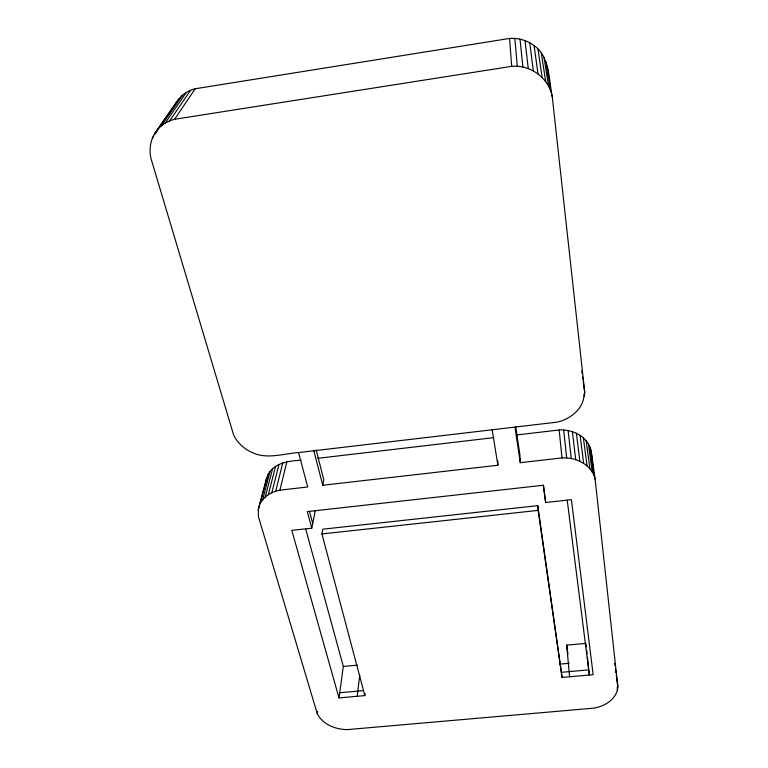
<?xml version="1.0" encoding="UTF-8"?>
<svg xmlns="http://www.w3.org/2000/svg" width="768" height="768" viewBox="0 0 768 768"><rect width="100%" height="100%" fill="white"/><g stroke="black" fill="none" stroke-linecap="round" stroke-linejoin="round"><path stroke-width="1.15" d="M301.075 460.262C289.142 460.819 274.464 462.758 268.08 474.432L258.269 509.597L258.442 516.73L317.29 713.741C322.819 724.675 335.798 729.562 347.472 729.6L593.616 708.154C604.618 706.445 616.992 699.101 617.866 686.918L595.114 479.146L591.149 450.739C588.038 436.685 572.659 429.082 559.162 429.984L516.346 435.005M584.342 396.355L584.736 392.256L552.24 96.662C548.621 79.392 550.186 57.187 534.077 45.533C527.098 40.31 518.266 37.805 509.578 38.438L195.206 88.762C187.507 90.691 180.614 95.568 176.438 102.355L154.627 133.622C150.278 140.938 149.126 149.837 150.874 158.112L233.558 434.746C237.158 442.742 244.07 448.877 251.981 452.458C266.726 459.629 283.229 453.686 298.55 452.563L556.771 422.179C570.048 419.472 584.266 408.48 584.016 393.984M315.254 510.768L311.789 528.173L291.802 530.333L338.986 697.939L364.829 695.597L365.069 693.523M357.197 696.288L359.77 675.13M338.986 697.939L343.325 666.432L305.731 529.085M317.29 713.741L317.654 711.398M364.829 695.597L321.936 533.942L322.81 529.19L537.811 505.651L562.061 677.443L593.165 674.678L571.421 499.68L545.645 502.512L543.254 485.261L307.306 511.594L311.789 528.173M497.798 460.819L497.885 465.245L322.762 485.261L323.818 479.789L316.166 450M260.582 502.867C264.566 495.85 272.131 491.616 279.907 490.166L286.8 461.933M265.814 481.037L268.08 474.432M275.731 491.203L282.758 462.96M271.834 492.72L278.995 464.458M268.31 494.698L275.578 466.406M265.219 497.078L272.582 468.749M262.627 499.824L270.067 471.437M258.269 509.597L266.65 477.648M174.326 106.57L176.438 102.355M154.627 133.622C159.053 126.413 166.416 121.306 174.586 119.28L195.206 88.762M169.67 120.874L190.598 90.269M165.12 123.158L186.336 92.438M152.41 138.067L153.782 136.099M155.146 134.131L157.2 131.174M161.309 125.27L162.682 123.302M168.845 114.442L170.218 112.474M161.05 126.096L182.506 95.222M157.526 129.61L179.184 98.544M174.586 119.28L511.68 66.346C530.314 64.531 548.966 78.077 552.24 96.662M317.722 458.314L493.747 437.654M279.907 490.166L307.718 486.979L298.55 452.563M514.963 427.008L520.291 462.691L561.994 457.92C575.875 457.037 591.84 464.659 595.114 479.146M321.936 533.942L538.128 510.384L537.811 505.651M559.699 664.157L569.203 663.254M339.696 692.765L363.245 690.614M343.325 666.432L357.485 665.165M569.587 676.819L566.698 645.072L586.003 643.43M561.658 672.288L588.787 669.859L589.344 675.014L567.206 500.141M309.456 511.315L312.72 523.43M313.853 450.758L322.762 485.261M546.029 61.997L550.81 91.382M492.154 429.706L497.885 465.245M543.984 57.274L548.621 86.362M541.277 52.886L545.722 81.715M515.683 426.566L519.907 454.944L520.291 462.691M537.955 48.95L542.16 77.53M538.128 510.384L562.061 677.443M581.712 370.954L582.048 373.325M582.547 376.867L582.883 379.238M583.219 381.61L584.736 392.256M590.074 447.178L594.01 475.517M534.077 45.533L538.003 73.901M566.698 645.072L567.946 654.163M543.533 485.194L545.645 502.512M588.403 443.789L592.282 472.051M586.147 440.64L589.949 468.835M614.717 663.379L615.034 665.731M615.504 669.264L615.974 672.797M616.291 675.149L617.866 686.918M617.165 687.504L617.472 689.856M583.354 437.798L587.069 465.926M580.09 435.322L583.68 463.402M529.738 42.72L533.347 70.915M576.403 433.277L579.869 461.299M572.39 431.683L575.712 459.677M525.014 40.56L528.269 68.621M568.118 430.589L571.277 458.554M547.363 66.979L547.766 70.55M548.026 72.922L548.285 75.293M591.149 450.739L592.848 466.186M593.242 469.757L593.501 472.128M563.674 430.022L566.678 457.968M586.128 644.582L586.368 646.877M586.733 650.323L587.098 653.77M587.462 657.216L588.672 668.717M520.013 39.11L522.893 67.075M559.162 429.984L561.994 457.92M514.829 38.4L517.325 66.307M509.578 38.438L511.68 66.346"/></g></svg>
